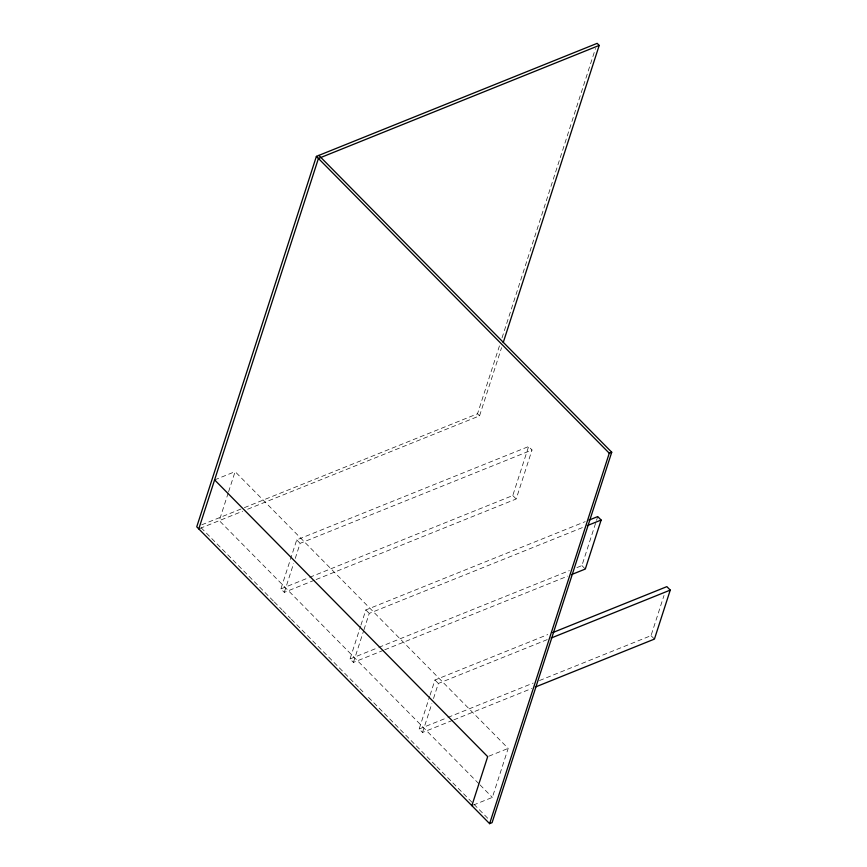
<?xml version="1.0" encoding="UTF-8"?>
<svg xmlns="http://www.w3.org/2000/svg" width="867" height="867" viewBox="0 0 867 867"><rect width="100%" height="100%" fill="white"/><g stroke="black" fill="none" stroke-linecap="round" stroke-linejoin="round"><path stroke-width="0.65" stroke-dasharray="4.33 3.25" d="M228.205 492.998L219.275 520.644L479.083 783.952M228.606 491.741L235.109 471.637L508.181 748.405L492.358 797.402L473.068 805.172M314.385 580.229L284.3 592.345L280.897 588.899L296.72 539.903L528.61 446.538L532.013 449.984L516.19 498.991L315.631 579.73M284.3 592.345L293.631 563.452M295.257 558.424L300.123 543.349L532.013 449.984M383.507 650.283L353.422 662.399L350.019 658.953L360.574 626.277M360.975 625.031L365.841 609.945L585.203 521.641M353.422 662.399L363.566 630.992M363.967 629.735L369.244 613.392L583.589 527.103M244.375 507.65L477.511 413.787L499.533 345.619M502.026 337.902L595.499 48.498M247.669 509.211L479.549 415.857L501.57 347.689M452.628 720.336L422.543 732.452L419.14 729.006L429.685 696.331M430.097 695.074L434.963 679.999L547.781 634.579M422.543 732.452L431.874 703.549M433.5 698.531L438.366 683.445L547.413 639.543M309.725 577.292L512.787 495.534L528.61 446.538M576.891 567.614L581.909 565.587L596.117 521.62M596.518 520.363L597.731 516.591M539.469 680.552L651.03 635.641L664.014 595.434M214.615 479.895L235.109 471.637M201.762 524.806L243.118 508.149M199.984 528.404L242.652 511.227M280.897 588.899L308.479 577.79M350.019 658.953L377.589 647.844M378.846 647.346L569.37 570.638M384.753 649.784L567.766 576.1M419.14 729.006L446.711 717.898M447.968 717.399L533.205 683.077M453.875 719.838L531.59 688.55M488.901 756.165L508.181 748.405M477.511 413.787L479.549 415.857M512.787 495.534L516.19 498.991M581.909 565.587L585.312 569.034M651.03 635.641L654.433 639.087M296.72 539.903L300.123 543.349M365.841 609.945L369.244 613.392M434.963 679.999L438.366 683.445M480.036 784.906L492.358 797.402M201.101 527.765L273.376 601.004M274.319 601.969L281.927 609.674M282.88 610.639L290.488 618.355M291.442 619.32L358.949 687.737M359.903 688.701L364.66 693.524M368.464 697.371L435.982 765.799M436.925 766.764L473.068 803.384M474.011 804.348L489.226 819.77"/><path stroke-width="1.3" d="M503.228 342.541L599.195 45.42L597.157 43.35L316.39 156.385L196.744 526.822L489.617 823.65L492.077 822.664L611.734 452.227L318.85 155.399M198.781 528.892L318.427 158.455L599.195 45.42M471.865 805.649L487.688 756.653L214.615 479.895M489.617 823.65L609.273 453.213L611.734 452.227M588.964 520.124L597.731 516.591L601.134 520.037L585.312 569.034L571.526 574.593M552.788 632.563L666.853 586.645L670.256 590.091L654.433 639.087L535.351 687.032M587.349 525.586L601.134 520.037M551.174 638.036L670.256 590.091M316.39 156.385L609.273 453.213"/></g></svg>
